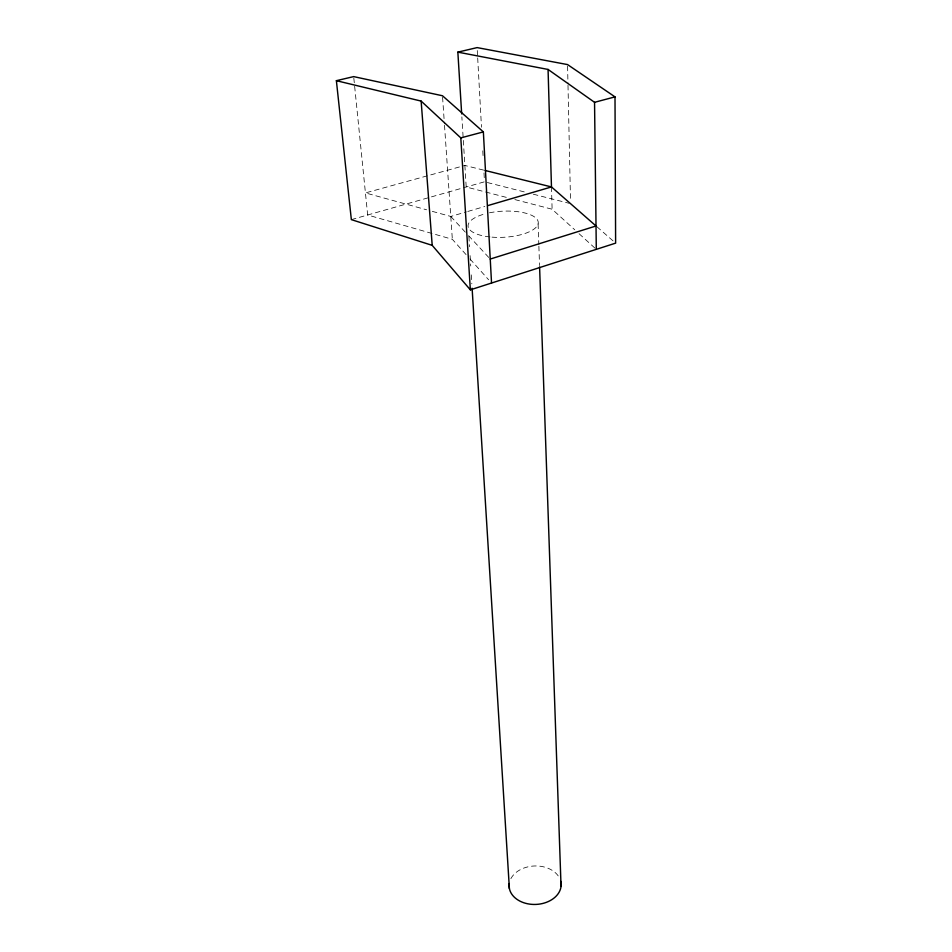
<?xml version="1.0" encoding="UTF-8"?>
<svg xmlns="http://www.w3.org/2000/svg" width="952" height="952" viewBox="0 0 952 952"><rect width="100%" height="100%" fill="white"/><g stroke="black" fill="none" stroke-linecap="round" stroke-linejoin="round"><path stroke-width="0.71" stroke-dasharray="4.76 3.57" d="M432.279 211.356L450.772 216.449L466.373 211.88M467.789 211.463L484.806 206.477M351.347 219.626L484.473 181.808M483.64 170.11L464.873 165.458L365.437 192.923L426.591 209.785M487.353 182.534L526.087 192.363M533.263 194.184L569.141 203.288M506.297 197.361L466.206 186.997L461.863 116.882M514.889 199.587L552.112 209.226L574.746 229.777M466.063 254.6L452.343 239.297L367.662 214.997L353.668 76.612M596.952 226.766L613.433 241.213M579.054 233.692L596.297 249.353M450.772 216.449L467.551 234.561M468.539 235.62L490.244 259.051M469.99 258.968L488.602 279.745M442.585 97.235L444.405 123.724M444.501 125.2L452.343 239.297M468.884 236.358L469.526 246.735M470.086 255.624L470.728 266.001M471.276 274.89L471.835 283.791M477.285 50.551L477.606 56.454M477.69 57.929L481.486 127.235M482.783 150.832L483.104 156.735M483.997 172.955L484.318 178.857M538.106 223.922L538.832 244.712M538.88 246.199L539.546 265.501M551.47 186.937L552.112 209.226M567.582 66.069L567.975 83.824M567.999 85.299L570.51 200.694M489.435 212.82A35.153 13.054 -3 0 1 538.249 222.304A35.153 13.054 -3 0 1 491.22 237.072M489.982 236.941A35.153 13.054 -3 0 1 468.848 228.563M468.336 227.457A35.153 13.054 -3 0 1 485.401 213.76M510.879 878.672A26.037 19.23 -2.4 0 1 534.239 865.987A26.037 19.23 -2.4 0 1 558.669 876.566"/><path stroke-width="1.43" d="M491.541 283.03L483.366 131.9L442.478 95.759L353.668 76.612L336.377 80.682L351.347 219.626L432.208 245.354L470.347 289.848L615.623 243.141L615.004 96.878L567.547 64.581L477.13 47.6L457.852 52.134L461.684 113.942M490.244 259.051L596.023 225.981L551.47 186.937L485.08 170.468M487.65 205.644L551.47 186.937L548.066 69.448L457.852 52.134M336.377 80.682L421.129 101.091L460.804 137.897L483.366 131.9M548.066 69.448L594.548 102.316L615.004 96.878M421.129 101.091L432.208 245.354M472.109 288.23L509.391 888.573M460.804 137.897L470.347 289.848M539.594 266.988L561.049 886.312M594.548 102.316L596.297 249.353M560.728 881.29A26.037 19.23 -2.4 0 1 536 904.424A26.037 19.23 -2.4 0 1 509.26 883.551"/></g></svg>
